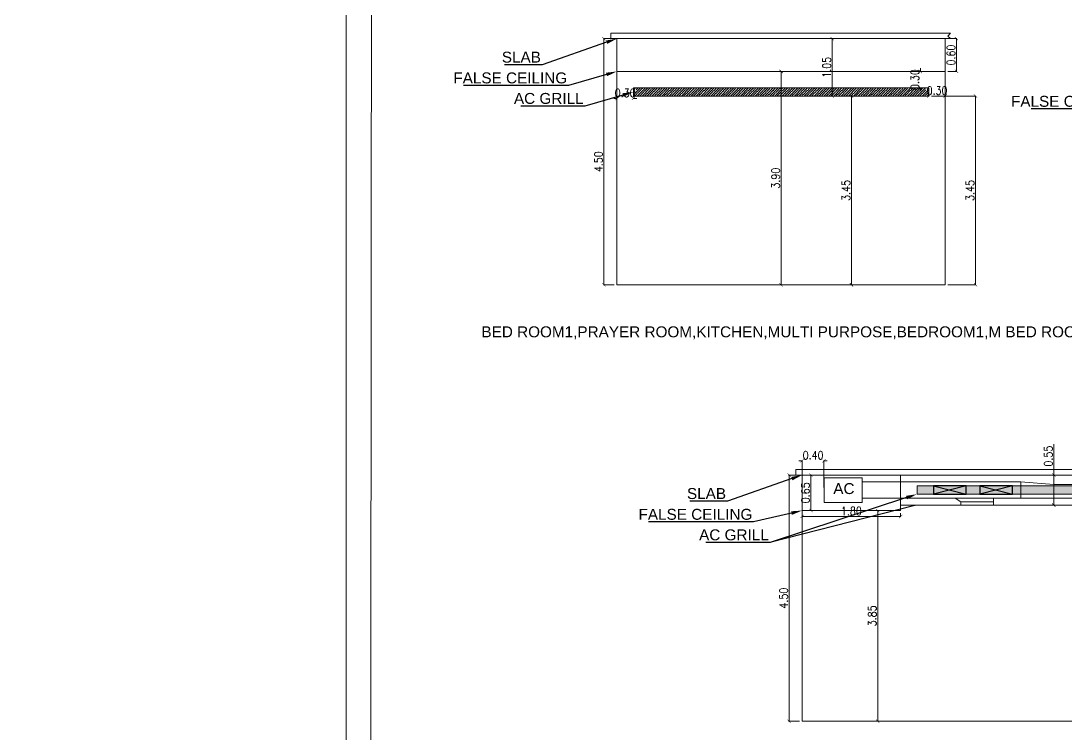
# Model space of a CAD drawing. Header units: centimetres. Extents: x -223085 to -5411, y 68813 to 74618.
# Drawn here: x -214501 to -212590, y 71140 to 72444 of the extents above; entities that cross this region are included whole.
import ezdxf
from ezdxf import colors
from ezdxf.entities.mleader import LeaderData, LeaderLine
from ezdxf.math import Vec2, Vec3

# ---------------------------------------------------------------- set-up
doc = ezdxf.new("R2010")
doc.units = ezdxf.units.CM
doc.header["$PDMODE"] = 34
doc.layers.add('A TEXT FRAME', color=253, linetype='Continuous')
doc.layers.add('CHIPPING', color=2, linetype='Continuous', lineweight=0)
doc.layers.add('TXT BM NME', color=102, linetype='Continuous', lineweight=13)
doc.styles.add('0672-x-Core Bldg A&B-Lvl-Typ$0$ROMANS', font='romans.shx', dxfattribs={"width": 0.85})
doc.styles.get("Standard").update_dxf_attribs({"font": 'arial.ttf'})
doc.dimstyles.new('A-AHAMED', dxfattribs={"dimscale": 50, "dimtxt": 0.3, "dimasz": 0.12, "dimexe": 0.015, "dimexo": 0.1, "dimgap": 0.05, "dimtad": 3, "dimlfac": 0.01, "dimrnd": 0.005, "dimzin": 1, "dimdsep": 46, "dimtxsty": '0672-x-Core Bldg A&B-Lvl-Typ$0$ROMANS', "dimblk": 'ARCHTICK', "dimcen": 0.5, "dimclrd": 8, "dimclre": 8, "dimclrt": 3, "dimadec": 0, "dimazin": 0, "dimtfac": 0.72, "dimtix": 1, "dimtofl": 0, "dimtmove": 1, "dimatfit": 3, "dimldrblk": 'DOTBLANK', "dimfxl": 1, "dimfxlon": 1, "dimtolj": 1, "dimtzin": 15, "dimlwd": 5, "dimlwe": 5, "dimarcsym": 0})

# ---------------------------------------------------------------- blocks, each defined once
blk = doc.blocks.new('_ArchTick')
at = {"color": 0, "linetype": 'ByBlock', "const_width": 0.15}
blk.add_lwpolyline([(-0.5, -0.5), (0.5, 0.5)], dxfattribs=at)
blk = doc.blocks.new('*D13')
at = {"layer": 'A TEXT FRAME', "color": 8, "linetype": 'ByBlock', "lineweight": 5, "transparency": 16777216}
for p, q in [((-5415.9, 71697.7), (-5429.1, 71697.7)), ((-5428.3, 71697.7), (-5428.3, 71522.3)), ((-5478.3, 71522.3), (-5427.6, 71522.3))]:
    blk.add_line(p, q, dxfattribs=at)
at = {"layer": 'Defpoints', "color": 0, "linetype": 'ByBlock', "transparency": 16777216}
for p in [(-5410.9, 71697.7), (-215115.2, 71522.3), (-5428.3, 71522.3)]:
    blk.add_point(p, dxfattribs=at)
at = {"layer": 'A TEXT FRAME', "color": 8, "linetype": 'ByBlock', "lineweight": 5, "transparency": 16777216, "xscale": 6, "yscale": 6, "zscale": 6}
for p, rotation in [((-5428.3, 71697.7), 90), ((-5428.3, 71522.3), 270)]:
    blk.add_blockref('_ArchTick', p, dxfattribs=dict(at, rotation=rotation))
at = {"layer": 'A TEXT FRAME', "color": 3, "linetype": 'ByBlock', "transparency": 16777216, "insert": (-5438.3, 71610), "char_height": 15, "attachment_point": 5, "rotation": 90, "style": '0672-x-Core Bldg A&B-Lvl-Typ$0$ROMANS'}
blk.add_mtext('\\A1;1.76', dxfattribs=at)
blk = doc.blocks.new('_DotBlank')
at = {"color": 0, "linetype": 'ByBlock', "lineweight": -2}
blk.add_line((-0.5, 0), (-1, 0), dxfattribs=at)
blk.add_circle((0, 0), 0.5, dxfattribs=at)
blk = doc.blocks.new('*D51')
at = {"layer": 'Defpoints', "color": 0, "linetype": 'ByBlock', "transparency": 16777216}
for p in [(-213096.7, 71613.8), (-213072.9, 71613.8), (-213072.9, 71163.8)]:
    blk.add_point(p, dxfattribs=at)
at = {"layer": 'TXT BM NME', "color": 8, "linetype": 'ByBlock', "lineweight": 5, "transparency": 16777216}
for p, q in [((-213077.9, 71613.8), (-213097.5, 71613.8)), ((-213096.7, 71163.8), (-213096.7, 71613.8)), ((-213077.9, 71163.8), (-213097.5, 71163.8))]:
    blk.add_line(p, q, dxfattribs=at)
at = {"layer": 'TXT BM NME', "color": 8, "linetype": 'ByBlock', "lineweight": 5, "transparency": 16777216, "xscale": 6, "yscale": 6, "zscale": 6}
for p, rotation in [((-213096.7, 71613.8), 90), ((-213096.7, 71163.8), 270)]:
    blk.add_blockref('_ArchTick', p, dxfattribs=dict(at, rotation=rotation))
at = {"layer": 'TXT BM NME', "color": 3, "linetype": 'ByBlock', "transparency": 16777216, "insert": (-213106.7, 71388.8), "char_height": 15, "attachment_point": 5, "rotation": 90, "style": '0672-x-Core Bldg A&B-Lvl-Typ$0$ROMANS'}
blk.add_mtext('\\A1;4.50', dxfattribs=at)
blk = doc.blocks.new('*D52')
at = {"layer": 'Defpoints', "color": 0, "linetype": 'ByBlock', "transparency": 16777216}
for p in [(-213072.9, 71613.8), (-213072.9, 71548.8), (-213056.7, 71548.8)]:
    blk.add_point(p, dxfattribs=at)
at = {"layer": 'TXT BM NME', "color": 8, "linetype": 'ByBlock', "lineweight": 5, "transparency": 16777216}
for p, q in [((-213067.9, 71613.8), (-213056, 71613.8)), ((-213056.7, 71613.8), (-213056.7, 71548.8)), ((-213067.9, 71548.8), (-213056, 71548.8))]:
    blk.add_line(p, q, dxfattribs=at)
at = {"layer": 'TXT BM NME', "color": 8, "linetype": 'ByBlock', "lineweight": 5, "transparency": 16777216, "xscale": 6, "yscale": 6, "zscale": 6}
for p, rotation in [((-213056.7, 71613.8), 90), ((-213056.7, 71548.8), 270)]:
    blk.add_blockref('_ArchTick', p, dxfattribs=dict(at, rotation=rotation))
at = {"layer": 'TXT BM NME', "color": 3, "linetype": 'ByBlock', "transparency": 16777216, "insert": (-213066.7, 71581.3), "char_height": 15, "attachment_point": 5, "rotation": 90, "style": '0672-x-Core Bldg A&B-Lvl-Typ$0$ROMANS'}
blk.add_mtext('\\A1;0.65', dxfattribs=at)
blk = doc.blocks.new('*D55')
at = {"layer": 'Defpoints', "color": 0, "linetype": 'ByBlock', "transparency": 16777216}
for p in [(-213072.9, 71639.9), (-213072.9, 71586.3), (-213032.9, 71586.3)]:
    blk.add_point(p, dxfattribs=at)
at = {"layer": 'TXT BM NME', "color": 8, "linetype": 'ByBlock', "lineweight": 5, "transparency": 16777216}
for p, q in [((-213072.9, 71639.9), (-213078.9, 71639.9)), ((-213072.9, 71591.3), (-213072.9, 71640.6)), ((-213032.9, 71591.3), (-213032.9, 71640.6)), ((-213032.9, 71639.9), (-213026.9, 71639.9))]:
    blk.add_line(p, q, dxfattribs=at)
at = {"layer": 'TXT BM NME', "color": 8, "linetype": 'ByBlock', "lineweight": 5, "transparency": 16777216, "xscale": 6, "yscale": 6, "zscale": 6}
blk.add_blockref('_ArchTick', (-213072.9, 71639.9), dxfattribs=at)
at = {"layer": 'TXT BM NME', "color": 8, "linetype": 'ByBlock', "lineweight": 5, "transparency": 16777216, "xscale": 6, "yscale": 6, "zscale": 6, "rotation": 180}
blk.add_blockref('_ArchTick', (-213032.9, 71639.9), dxfattribs=at)
at = {"layer": 'TXT BM NME', "color": 3, "linetype": 'ByBlock', "transparency": 16777216, "insert": (-213052.9, 71649.9), "char_height": 15, "attachment_point": 5, "style": '0672-x-Core Bldg A&B-Lvl-Typ$0$ROMANS'}
blk.add_mtext('\\A1;0.40', dxfattribs=at)
blk = doc.blocks.new('*D56')
at = {"layer": 'Defpoints', "color": 0, "linetype": 'ByBlock', "transparency": 16777216}
for p in [(-213072.9, 71548.8), (-212892.9, 71548.8), (-213072.9, 71538)]:
    blk.add_point(p, dxfattribs=at)
at = {"layer": 'TXT BM NME', "color": 8, "linetype": 'ByBlock', "lineweight": 5, "transparency": 16777216}
for p, q in [((-213072.9, 71543.8), (-213072.9, 71537.3)), ((-212892.9, 71538), (-213072.9, 71538)), ((-212892.9, 71543.8), (-212892.9, 71537.3))]:
    blk.add_line(p, q, dxfattribs=at)
at = {"layer": 'TXT BM NME', "color": 8, "linetype": 'ByBlock', "lineweight": 5, "transparency": 16777216, "xscale": 6, "yscale": 6, "zscale": 6, "rotation": 180}
blk.add_blockref('_ArchTick', (-213072.9, 71538), dxfattribs=at)
at = {"layer": 'TXT BM NME', "color": 8, "linetype": 'ByBlock', "lineweight": 5, "transparency": 16777216, "xscale": 6, "yscale": 6, "zscale": 6}
blk.add_blockref('_ArchTick', (-212892.9, 71538), dxfattribs=at)
at = {"layer": 'TXT BM NME', "color": 3, "linetype": 'ByBlock', "transparency": 16777216, "insert": (-212982.9, 71548), "char_height": 15, "attachment_point": 5, "style": '0672-x-Core Bldg A&B-Lvl-Typ$0$ROMANS'}
blk.add_mtext('\\A1;1.80', dxfattribs=at)
blk = doc.blocks.new('*D58')
at = {"layer": 'Defpoints', "color": 0, "linetype": 'ByBlock', "transparency": 16777216}
for p in [(-212892.9, 71613.8), (-212612.9, 71613.8), (-212892.9, 71558.8)]:
    blk.add_point(p, dxfattribs=at)
at = {"layer": 'TXT BM NME', "color": 8, "linetype": 'ByBlock', "lineweight": 5, "transparency": 16777216}
for p, q in [((-212612.9, 71670.3), (-212612.9, 71613.8)), ((-212887.9, 71613.8), (-212612.1, 71613.8)), ((-212612.9, 71558.8), (-212612.9, 71613.8)), ((-212887.9, 71558.8), (-212612.1, 71558.8))]:
    blk.add_line(p, q, dxfattribs=at)
at = {"layer": 'TXT BM NME', "color": 8, "linetype": 'ByBlock', "lineweight": 5, "transparency": 16777216, "xscale": 6, "yscale": 6, "zscale": 6}
for p, rotation in [((-212612.9, 71613.8), 90), ((-212612.9, 71558.8), 270)]:
    blk.add_blockref('_ArchTick', p, dxfattribs=dict(at, rotation=rotation))
at = {"layer": 'TXT BM NME', "color": 3, "linetype": 'ByBlock', "transparency": 16777216, "insert": (-212622.9, 71648.4), "char_height": 15, "attachment_point": 5, "rotation": 90, "style": '0672-x-Core Bldg A&B-Lvl-Typ$0$ROMANS'}
blk.add_mtext('\\A1;0.55', dxfattribs=at)
blk = doc.blocks.new('*D59')
at = {"layer": 'Defpoints', "color": 0, "linetype": 'ByBlock', "transparency": 16777216}
for p in [(-212892.9, 71548.8), (-212934.7, 71163.8), (-212892.9, 71163.8)]:
    blk.add_point(p, dxfattribs=at)
at = {"layer": 'TXT BM NME', "color": 8, "linetype": 'ByBlock', "lineweight": 5, "transparency": 16777216}
for p, q in [((-212897.9, 71548.8), (-212935.4, 71548.8)), ((-212934.7, 71548.8), (-212934.7, 71163.8)), ((-212897.9, 71163.8), (-212935.4, 71163.8))]:
    blk.add_line(p, q, dxfattribs=at)
at = {"layer": 'TXT BM NME', "color": 8, "linetype": 'ByBlock', "lineweight": 5, "transparency": 16777216, "xscale": 6, "yscale": 6, "zscale": 6}
for p, rotation in [((-212934.7, 71548.8), 90), ((-212934.7, 71163.8), 270)]:
    blk.add_blockref('_ArchTick', p, dxfattribs=dict(at, rotation=rotation))
at = {"layer": 'TXT BM NME', "color": 3, "linetype": 'ByBlock', "transparency": 16777216, "insert": (-212944.7, 71356.3), "char_height": 15, "attachment_point": 5, "rotation": 90, "style": '0672-x-Core Bldg A&B-Lvl-Typ$0$ROMANS'}
blk.add_mtext('\\A1;3.85', dxfattribs=at)
blk = doc.blocks.new('*D76')
at = {"layer": 'Defpoints', "color": 0, "linetype": 'ByBlock', "transparency": 16777216}
for p in [(-213435.2, 72411.5), (-213411.3, 72411.5), (-213411.3, 71961.5)]:
    blk.add_point(p, dxfattribs=at)
at = {"layer": 'TXT BM NME', "color": 8, "linetype": 'ByBlock', "lineweight": 5, "transparency": 16777216}
for p, q in [((-213416.3, 72411.5), (-213435.9, 72411.5)), ((-213435.2, 71961.5), (-213435.2, 72411.5)), ((-213416.3, 71961.5), (-213435.9, 71961.5))]:
    blk.add_line(p, q, dxfattribs=at)
at = {"layer": 'TXT BM NME', "color": 8, "linetype": 'ByBlock', "lineweight": 5, "transparency": 16777216, "xscale": 6, "yscale": 6, "zscale": 6}
for p, rotation in [((-213435.2, 72411.5), 90), ((-213435.2, 71961.5), 270)]:
    blk.add_blockref('_ArchTick', p, dxfattribs=dict(at, rotation=rotation))
at = {"layer": 'TXT BM NME', "color": 3, "linetype": 'ByBlock', "transparency": 16777216, "insert": (-213445.2, 72186.5), "char_height": 15, "attachment_point": 5, "rotation": 90, "style": '0672-x-Core Bldg A&B-Lvl-Typ$0$ROMANS'}
blk.add_mtext('\\A1;4.50', dxfattribs=at)
blk = doc.blocks.new('*D77')
at = {"layer": 'Defpoints', "color": 0, "linetype": 'ByBlock', "transparency": 16777216}
for p in [(-213111.3, 72351.5), (-213111.3, 71961.5), (-213111.3, 71961.5)]:
    blk.add_point(p, dxfattribs=at)
at = {"layer": 'TXT BM NME', "color": 8, "linetype": 'ByBlock', "lineweight": 5, "transparency": 16777216}
for p, q in [((-213111.3, 72351.5), (-213112.1, 72351.5)), ((-213111.3, 72351.5), (-213111.3, 71961.5)), ((-213111.3, 71961.5), (-213112.1, 71961.5))]:
    blk.add_line(p, q, dxfattribs=at)
at = {"layer": 'TXT BM NME', "color": 8, "linetype": 'ByBlock', "lineweight": 5, "transparency": 16777216, "xscale": 6, "yscale": 6, "zscale": 6}
for p, rotation in [((-213111.3, 72351.5), 90), ((-213111.3, 71961.5), 270)]:
    blk.add_blockref('_ArchTick', p, dxfattribs=dict(at, rotation=rotation))
at = {"layer": 'TXT BM NME', "color": 3, "linetype": 'ByBlock', "transparency": 16777216, "insert": (-213121.3, 72156.5), "char_height": 15, "attachment_point": 5, "rotation": 90, "style": '0672-x-Core Bldg A&B-Lvl-Typ$0$ROMANS'}
blk.add_mtext('\\A1;3.90', dxfattribs=at)
blk = doc.blocks.new('*D70')
at = {"layer": 'Defpoints', "color": 0, "linetype": 'ByBlock', "transparency": 16777216}
for p in [(-212841.3, 72306.5), (-212811.3, 71961.5), (-212755.9, 71961.5)]:
    blk.add_point(p, dxfattribs=at)
at = {"layer": 'TXT BM NME', "color": 8, "linetype": 'ByBlock', "lineweight": 5, "transparency": 16777216}
for p, q in [((-212836.3, 72306.5), (-212755.1, 72306.5)), ((-212755.9, 72306.5), (-212755.9, 71961.5)), ((-212806.3, 71961.5), (-212755.1, 71961.5))]:
    blk.add_line(p, q, dxfattribs=at)
at = {"layer": 'TXT BM NME', "color": 8, "linetype": 'ByBlock', "lineweight": 5, "transparency": 16777216, "xscale": 6, "yscale": 6, "zscale": 6}
for p, rotation in [((-212755.9, 72306.5), 90), ((-212755.9, 71961.5), 270)]:
    blk.add_blockref('_ArchTick', p, dxfattribs=dict(at, rotation=rotation))
at = {"layer": 'TXT BM NME', "color": 3, "linetype": 'ByBlock', "transparency": 16777216, "insert": (-212765.9, 72134), "char_height": 15, "attachment_point": 5, "rotation": 90, "style": '0672-x-Core Bldg A&B-Lvl-Typ$0$ROMANS'}
blk.add_mtext('\\A1;3.45', dxfattribs=at)
blk = doc.blocks.new('*D78')
at = {"layer": 'Defpoints', "color": 0, "linetype": 'ByBlock', "transparency": 16777216}
for p in [(-212841.3, 72314), (-212811.3, 72314), (-212811.3, 72306.5)]:
    blk.add_point(p, dxfattribs=at)
at = {"layer": 'TXT BM NME', "color": 8, "linetype": 'ByBlock', "lineweight": 5, "transparency": 16777216}
for p, q in [((-212841.3, 72306.5), (-212847.3, 72306.5)), ((-212841.3, 72309), (-212841.3, 72305.7)), ((-212811.3, 72309), (-212811.3, 72305.7)), ((-212811.3, 72306.5), (-212805.3, 72306.5))]:
    blk.add_line(p, q, dxfattribs=at)
at = {"layer": 'TXT BM NME', "color": 8, "linetype": 'ByBlock', "lineweight": 5, "transparency": 16777216, "xscale": 6, "yscale": 6, "zscale": 6}
blk.add_blockref('_ArchTick', (-212841.3, 72306.5), dxfattribs=at)
at = {"layer": 'TXT BM NME', "color": 8, "linetype": 'ByBlock', "lineweight": 5, "transparency": 16777216, "xscale": 6, "yscale": 6, "zscale": 6, "rotation": 180}
blk.add_blockref('_ArchTick', (-212811.3, 72306.5), dxfattribs=at)
at = {"layer": 'TXT BM NME', "color": 3, "linetype": 'ByBlock', "transparency": 16777216, "insert": (-212826.3, 72316.5), "char_height": 15, "attachment_point": 5, "style": '0672-x-Core Bldg A&B-Lvl-Typ$0$ROMANS'}
blk.add_mtext('\\A1;0.30', dxfattribs=at)
blk = doc.blocks.new('*D79')
at = {"layer": 'Defpoints', "color": 0, "linetype": 'ByBlock', "transparency": 16777216}
for p in [(-213411.3, 72306.5), (-213411.3, 72302.2), (-213381.3, 72306.5)]:
    blk.add_point(p, dxfattribs=at)
at = {"layer": 'TXT BM NME', "color": 8, "linetype": 'ByBlock', "lineweight": 5, "transparency": 16777216}
for p, q in [((-213411.3, 72302.2), (-213417.3, 72302.2)), ((-213411.3, 72302.2), (-213411.3, 72301.5)), ((-213381.3, 72302.2), (-213381.3, 72301.5)), ((-213381.3, 72302.2), (-213375.3, 72302.2))]:
    blk.add_line(p, q, dxfattribs=at)
at = {"layer": 'TXT BM NME', "color": 8, "linetype": 'ByBlock', "lineweight": 5, "transparency": 16777216, "xscale": 6, "yscale": 6, "zscale": 6}
blk.add_blockref('_ArchTick', (-213411.3, 72302.2), dxfattribs=at)
at = {"layer": 'TXT BM NME', "color": 8, "linetype": 'ByBlock', "lineweight": 5, "transparency": 16777216, "xscale": 6, "yscale": 6, "zscale": 6, "rotation": 180}
blk.add_blockref('_ArchTick', (-213381.3, 72302.2), dxfattribs=at)
at = {"layer": 'TXT BM NME', "color": 3, "linetype": 'ByBlock', "transparency": 16777216, "insert": (-213396.3, 72312.2), "char_height": 15, "attachment_point": 5, "style": '0672-x-Core Bldg A&B-Lvl-Typ$0$ROMANS'}
blk.add_mtext('\\A1;0.30', dxfattribs=at)
blk = doc.blocks.new('*D73')
at = {"layer": 'Defpoints', "color": 0, "linetype": 'ByBlock', "transparency": 16777216}
for p in [(-212811.3, 72411.5), (-212790.8, 72411.5), (-212811.3, 72351.5)]:
    blk.add_point(p, dxfattribs=at)
at = {"layer": 'TXT BM NME', "color": 8, "linetype": 'ByBlock', "lineweight": 5, "transparency": 16777216}
for p, q in [((-212806.3, 72411.5), (-212790.1, 72411.5)), ((-212790.8, 72351.5), (-212790.8, 72411.5)), ((-212806.3, 72351.5), (-212790.1, 72351.5))]:
    blk.add_line(p, q, dxfattribs=at)
at = {"layer": 'TXT BM NME', "color": 8, "linetype": 'ByBlock', "lineweight": 5, "transparency": 16777216, "xscale": 6, "yscale": 6, "zscale": 6}
for p, rotation in [((-212790.8, 72411.5), 90), ((-212790.8, 72351.5), 270)]:
    blk.add_blockref('_ArchTick', p, dxfattribs=dict(at, rotation=rotation))
at = {"layer": 'TXT BM NME', "color": 3, "linetype": 'ByBlock', "transparency": 16777216, "insert": (-212800.8, 72381.5), "char_height": 15, "attachment_point": 5, "rotation": 90, "style": '0672-x-Core Bldg A&B-Lvl-Typ$0$ROMANS'}
blk.add_mtext('\\A1;0.60', dxfattribs=at)
blk = doc.blocks.new('*D80')
at = {"layer": 'Defpoints', "color": 0, "linetype": 'ByBlock', "transparency": 16777216}
for p in [(-212856.7, 72351.5), (-212845.8, 72351.5), (-212845.8, 72321.5)]:
    blk.add_point(p, dxfattribs=at)
at = {"layer": 'TXT BM NME', "color": 8, "linetype": 'ByBlock', "lineweight": 5, "transparency": 16777216}
for p, q in [((-212850.8, 72351.5), (-212857.5, 72351.5)), ((-212856.7, 72351.5), (-212856.7, 72357.5)), ((-212850.8, 72321.5), (-212857.5, 72321.5)), ((-212856.7, 72321.5), (-212856.7, 72315.5))]:
    blk.add_line(p, q, dxfattribs=at)
at = {"layer": 'TXT BM NME', "color": 8, "linetype": 'ByBlock', "lineweight": 5, "transparency": 16777216, "xscale": 6, "yscale": 6, "zscale": 6}
for p, rotation in [((-212856.7, 72351.5), 270), ((-212856.7, 72321.5), 90)]:
    blk.add_blockref('_ArchTick', p, dxfattribs=dict(at, rotation=rotation))
at = {"layer": 'TXT BM NME', "color": 3, "linetype": 'ByBlock', "transparency": 16777216, "insert": (-212866.7, 72336.5), "char_height": 15, "attachment_point": 5, "rotation": 90, "style": '0672-x-Core Bldg A&B-Lvl-Typ$0$ROMANS'}
blk.add_mtext('\\A1;0.30', dxfattribs=at)
blk = doc.blocks.new('*D131')
at = {"layer": 'CHIPPING', "color": 8, "linetype": 'ByBlock', "lineweight": 5, "transparency": 16777216}
for p, q in [((-213001.6, 72306.5), (-212981.9, 72306.5)), ((-212982.7, 72306.5), (-212982.7, 71961.5)), ((-213001.6, 71961.5), (-212981.9, 71961.5))]:
    blk.add_line(p, q, dxfattribs=at)
at = {"layer": 'Defpoints', "color": 0, "linetype": 'ByBlock', "transparency": 16777216}
for p in [(-213006.6, 72306.5), (-213006.6, 71961.5), (-212982.7, 71961.5)]:
    blk.add_point(p, dxfattribs=at)
at = {"layer": 'CHIPPING', "color": 8, "linetype": 'ByBlock', "lineweight": 5, "transparency": 16777216, "xscale": 6, "yscale": 6, "zscale": 6}
for p, rotation in [((-212982.7, 72306.5), 90), ((-212982.7, 71961.5), 270)]:
    blk.add_blockref('_ArchTick', p, dxfattribs=dict(at, rotation=rotation))
at = {"layer": 'CHIPPING', "color": 3, "linetype": 'ByBlock', "transparency": 16777216, "insert": (-212992.7, 72134), "char_height": 15, "attachment_point": 5, "rotation": 90, "style": '0672-x-Core Bldg A&B-Lvl-Typ$0$ROMANS'}
blk.add_mtext('\\A1;3.45', dxfattribs=at)
blk = doc.blocks.new('*D132')
at = {"layer": 'CHIPPING', "color": 8, "linetype": 'ByBlock', "lineweight": 5, "transparency": 16777216}
for p, q in [((-213017.9, 72411.5), (-213018.6, 72411.5)), ((-213017.9, 72306.5), (-213017.9, 72411.5)), ((-213017.9, 72306.5), (-213018.6, 72306.5))]:
    blk.add_line(p, q, dxfattribs=at)
at = {"layer": 'Defpoints', "color": 0, "linetype": 'ByBlock', "transparency": 16777216}
for p in [(-213017.9, 72411.5), (-213014.3, 72411.5), (-213014.3, 72306.5)]:
    blk.add_point(p, dxfattribs=at)
at = {"layer": 'CHIPPING', "color": 8, "linetype": 'ByBlock', "lineweight": 5, "transparency": 16777216, "xscale": 6, "yscale": 6, "zscale": 6}
for p, rotation in [((-213017.9, 72411.5), 90), ((-213017.9, 72306.5), 270)]:
    blk.add_blockref('_ArchTick', p, dxfattribs=dict(at, rotation=rotation))
at = {"layer": 'CHIPPING', "color": 3, "linetype": 'ByBlock', "transparency": 16777216, "insert": (-213027.9, 72359), "char_height": 15, "attachment_point": 5, "rotation": 90, "style": '0672-x-Core Bldg A&B-Lvl-Typ$0$ROMANS'}
blk.add_mtext('\\A1;1.05', dxfattribs=at)

msp = doc.modelspace()

# ---------------------------------------------------------------- hatches: boundary and pattern name
at = {"layer": 'TXT BM NME', "linetype": 'ByBlock'}
h = msp.add_hatch(dxfattribs=at)
h.set_pattern_fill('ANSI35', color=2)
h.set_pattern_definition([(45, (11424.138, -958.643), (-4.49012806, 4.49012806), []), (45, (11428.6284, -958.643), (-4.49012806, 4.49012806), [7.9375, -1.5875, 0, -1.5875])])
h.paths.add_polyline_path([(-212841.325, 72306.497), (-212841.325, 72321.497), (-213381.325, 72321.497), (-213381.325, 72306.497)])
h = msp.add_hatch(dxfattribs=at)
h.set_pattern_fill('ANSI35', color=2)
h.set_pattern_definition([(45, (11942.5986, -1686.319), (-4.49012806, 4.49012806), []), (45, (11947.089, -1686.319), (-4.49012806, 4.49012806), [7.9375, -1.5875, 0, -1.5875])])
h.paths.add_polyline_path([(-212002.864, 71578.821), (-212002.864, 71593.821), (-212862.864, 71593.821), (-212862.864, 71578.821)])

# ---------------------------------------------------------------- linework, layer by layer
at = {"layer": 'A TEXT FRAME', "color": 3, "linetype": 'ByBlock'}
for points in [[(-212832.864, 71593.821), (-212832.864, 71578.821), (-212772.864, 71578.821), (-212772.864, 71593.821), (-212832.864, 71593.821), (-212772.864, 71578.821), (-212772.864, 71593.821), (-212832.864, 71578.821)], [(-212748.204, 71593.821), (-212748.204, 71578.821), (-212688.204, 71578.821), (-212688.204, 71593.821), (-212748.204, 71593.821), (-212688.204, 71578.821), (-212688.204, 71593.821), (-212748.204, 71578.821)]]:
    msp.add_lwpolyline(points, dxfattribs=at)
at = {"layer": 'TXT BM NME', "color": 0, "linetype": 'ByBlock'}
msp.add_line((-212801.597, 72411.497), (-212801.597, 72411.497), dxfattribs=at)
msp.add_line((-212801.597, 72411.497), (-212801.597, 72411.497), dxfattribs=at)
for points in [[(-213906.608, 73374.989), (-211102.2, 73374.989), (-211102.2, 69040.344), (-213906.608, 69040.344)], [(-213859.619, 73341.768), (-211124.65, 73341.768), (-211124.65, 69082.224), (-213863.101, 69082.224)]]:
    msp.add_lwpolyline(points, close=True, dxfattribs=at)
for points in [[(-212801.597, 72421.497), (-213422.547, 72421.497), (-213422.547, 72411.497), (-213411.325, 72411.497)], [(-213411.325, 72411.497), (-212811.325, 72411.497), (-212811.325, 71961.497), (-213411.325, 71961.497), (-213411.325, 72411.497)], [(-213411.325, 72411.497), (-213411.325, 72351.497), (-212811.325, 72351.497)], [(-212811.325, 72411.497), (-212801.597, 72411.497), (-212801.597, 72411.497)], [(-212801.597, 72411.497), (-212806.342, 72415.765), (-212801.597, 72421.497)], [(-212801.597, 72411.497), (-212801.597, 72411.497), (-212801.597, 72411.497)], [(-211783.137, 71623.821), (-213084.087, 71623.821), (-213084.087, 71613.821), (-213072.864, 71613.821)], [(-213072.864, 71613.821), (-211792.864, 71613.821), (-211792.864, 71163.821), (-213072.864, 71163.821), (-213072.864, 71613.821)], [(-212892.864, 71613.821), (-212892.864, 71548.821)], [(-212892.864, 71548.821), (-213072.864, 71548.821)], [(-212892.864, 71558.821), (-211972.864, 71558.821)]]:
    msp.add_lwpolyline(points, dxfattribs=at)
at = {"layer": 'TXT BM NME', "color": 2, "linetype": 'ByBlock'}
for points in [[(-213381.325, 72321.497), (-213381.325, 72306.497), (-212841.325, 72306.497), (-212841.325, 72321.497), (-213381.325, 72321.497)], [(-212862.864, 71593.821), (-212862.864, 71578.821), (-212002.864, 71578.821), (-212002.864, 71593.821), (-212862.864, 71593.821)]]:
    msp.add_lwpolyline(points, dxfattribs=at)
at = {"layer": 'TXT BM NME', "color": 1, "linetype": 'ByBlock'}
msp.add_lwpolyline([(-213032.864, 71608.821), (-212962.864, 71608.821), (-212962.864, 71563.821), (-213032.864, 71563.821), (-213032.864, 71608.821)], dxfattribs=at)
at = {"layer": 'TXT BM NME', "color": 3, "linetype": 'ByBlock'}
for points in [[(-212962.864, 71586.321), (-212962.864, 71601.321), (-212892.864, 71601.321), (-212892.864, 71571.321), (-212962.864, 71571.321), (-212962.864, 71586.321)], [(-212892.864, 71571.321), (-212672.864, 71571.321), (-212672.864, 71601.321), (-212892.864, 71601.321)], [(-212672.864, 71571.321), (-212612.864, 71571.321), (-212612.864, 71596.321), (-212672.864, 71601.321)], [(-212612.864, 71571.321), (-212437.864, 71571.321), (-212437.864, 71596.321), (-212612.864, 71596.321)], [(-212782.864, 71565.071), (-212782.864, 71565.071), (-212792.864, 71571.321), (-212782.864, 71565.071)], [(-212782.864, 71565.071), (-212782.864, 71558.821), (-212722.864, 71558.821), (-212722.864, 71571.321)], [(-212782.864, 71565.071), (-212722.864, 71565.071)]]:
    msp.add_lwpolyline(points, dxfattribs=at)
at = {"layer": 'TXT BM NME', "color": 2, "linetype": 'ByBlock', "const_width": 2}
msp.add_lwpolyline([(-212862.864, 71558.821), (-212002.864, 71558.821)], dxfattribs=at)

# ---------------------------------------------------------------- texts
at = {"layer": 'A TEXT FRAME', "color": 6, "linetype": 'ByBlock', "insert": (-213659.067, 71885.54), "char_height": 20, "width": 2755.98676, "attachment_point": 1}
msp.add_mtext('BED ROOM1,PRAYER ROOM,KITCHEN,MULTI PURPOSE,BEDROOM1,M BED ROOM,BED ROOM2,M BED ROOM,BED ROOM 2', dxfattribs=at)
at = {"layer": 'TXT BM NME', "color": 1, "linetype": 'ByBlock', "insert": (-213015.905, 71599.018), "char_height": 20, "attachment_point": 1}
msp.add_mtext_dynamic_manual_height_columns('AC', width=26.96598, gutter_width=12.5, heights=[0], dxfattribs=at)

# ---------------------------------------------------------------- dimensions: what is measured, and where the dimension line sits
at = {"layer": 'A TEXT FRAME', "color": 244, "linetype": 'ByBlock', "true_color": 0x991b1e}
dim = msp.add_linear_dim(base=(-5428.301, 71522.259), p1=(-5410.939, 71697.709), p2=(-215115.194, 71522.259), angle=90, dimstyle='A-AHAMED', dxfattribs=at)
dim.commit()
dim.dimension.update_dxf_attribs({"geometry": '*D13', "text_midpoint": (-5438.301, 71609.984)})
at = {"layer": 'CHIPPING', "color": 2, "linetype": 'ByBlock'}
for base, p1, p2, picture, middle in [((-213017.863, 72411.497), (-213014.276, 72306.497), (-213014.276, 72411.497), '*D132', (-213027.863, 72358.997)), ((-212982.698, 71961.497), (-213006.641, 72306.497), (-213006.641, 71961.497), '*D131', (-212992.698, 72133.997))]:
    dim = msp.add_linear_dim(base=base, p1=p1, p2=p2, angle=90, dimstyle='A-AHAMED', override={"dimfxl": 100}, dxfattribs=at)
    dim.commit()
    dim.dimension.update_dxf_attribs({"geometry": picture, "text_midpoint": middle})
at = {"layer": 'TXT BM NME', "color": 0, "linetype": 'ByBlock'}
for base, p1, p2, picture, middle in [((-213435.178, 72411.497), (-213411.325, 71961.497), (-213411.325, 72411.497), '*D76', (-213445.178, 72186.497)), ((-212856.742, 72351.497), (-212845.753, 72321.497), (-212845.753, 72351.497), '*D80', (-212866.742, 72336.497)), ((-213096.717, 71613.821), (-213072.864, 71163.821), (-213072.864, 71613.821), '*D51', (-213106.717, 71388.821)), ((-213056.733, 71548.821), (-213072.864, 71613.821), (-213072.864, 71548.821), '*D52', (-213066.733, 71581.321)), ((-212934.654, 71163.821), (-212892.864, 71548.821), (-212892.864, 71163.821), '*D59', (-212944.654, 71356.321))]:
    dim = msp.add_linear_dim(base=base, p1=p1, p2=p2, angle=90, dimstyle='A-AHAMED', override={"dimfxl": 100}, dxfattribs=at)
    dim.commit()
    dim.dimension.update_dxf_attribs({"geometry": picture, "text_midpoint": middle})
at = {"layer": 'TXT BM NME', "color": 2, "linetype": 'ByBlock'}
for base, p1, p2, picture, middle in [((-212790.845, 72411.497), (-212811.325, 72351.497), (-212811.325, 72411.497), '*D73', (-212800.845, 72381.497)), ((-212755.881, 71961.497), (-212841.325, 72306.497), (-212811.325, 71961.497), '*D70', (-212765.881, 72133.997))]:
    dim = msp.add_linear_dim(base=base, p1=p1, p2=p2, angle=90, dimstyle='A-AHAMED', override={"dimfxl": 100}, dxfattribs=at)
    dim.commit()
    dim.dimension.update_dxf_attribs({"geometry": picture, "text_midpoint": middle})
at = {"layer": 'TXT BM NME', "color": 0, "linetype": 'ByBlock'}
for base, p1, p2, picture, middle in [((-213111.325, 71961.497), (-213111.325, 72351.497), (-213111.325, 71961.497), '*D77', (-213111.325, 72156.497)), ((-212612.864, 71613.821), (-212892.864, 71558.821), (-212892.864, 71613.821), '*D58', (-212622.864, 71648.385))]:
    dim = msp.add_linear_dim(base=base, p1=p1, p2=p2, angle=90, dimstyle='A-AHAMED', override={"dimfxl": 100}, dxfattribs=at)
    dim.commit()
    dim.dimension.update_dxf_attribs({"geometry": picture, "text_midpoint": middle, "dimtype": 160})
at = {"layer": 'TXT BM NME', "color": 2, "linetype": 'ByBlock'}
for base, p1, p2, picture, middle in [((-213411.325, 72302.201), (-213381.325, 72306.497), (-213411.325, 72306.497), '*D79', (-213396.325, 72312.201)), ((-212811.325, 72306.497), (-212841.325, 72313.997), (-212811.325, 72313.997), '*D78', (-212826.325, 72316.497))]:
    dim = msp.add_linear_dim(base=base, p1=p1, p2=p2, dimstyle='A-AHAMED', override={"dimfxl": 100}, dxfattribs=at)
    dim.commit()
    dim.dimension.update_dxf_attribs({"geometry": picture, "text_midpoint": middle})
at = {"layer": 'TXT BM NME', "color": 0, "linetype": 'ByBlock'}
for base, p1, p2, picture, middle in [((-213072.864, 71639.872), (-213032.864, 71586.321), (-213072.864, 71586.321), '*D55', (-213052.864, 71649.872)), ((-213072.864, 71538.02), (-212892.864, 71548.821), (-213072.864, 71548.821), '*D56', (-212982.864, 71548.02))]:
    dim = msp.add_linear_dim(base=base, p1=p1, p2=p2, dimstyle='A-AHAMED', override={"dimfxl": 100}, dxfattribs=at)
    dim.commit()
    dim.dimension.update_dxf_attribs({"geometry": picture, "text_midpoint": middle})

# ---------------------------------------------------------------- leaders
at = {"layer": 'TXT BM NME', "color": 3, "linetype": 'ByBlock'}
ml = msp.add_multileader_mtext('Standard', dxfattribs=at)
ml.set_content('SLAB', color=3)
ml.set_leader_properties()
ml.build(insert=Vec2(0, 0))
ml.multileader.update_dxf_attribs({"text_right_attachment_type": 6, "dogleg_length": 0.36, "arrow_head_size": 20})
ctx = ml.context
ctx.base_point, ctx.char_height, ctx.arrow_head_size, ctx.plane_origin = Vec3(-213621.11, 72377.456), 20, 20, Vec3(-213411.325, 72411.497)
ctx.right_attachment, ctx.text_align_type = 6, 2
notes = []
notes.append((ctx, [(0, (1, 1, 0), (-213548.047, 72363.627), (-1, 0), 0.36, [(0, [(-213411.325, 72411.497)], 0, [])])]))
ctx.mtext.insert, ctx.mtext.alignment, ctx.mtext.flow_direction = Vec3(-213550.407, 72387.627), 3, 5
ml = msp.add_multileader_mtext('Standard', dxfattribs=at)
ml.set_content('FALSE CEILING', color=3)
ml.set_leader_properties()
ml.build(insert=Vec2(0, 0))
ml.multileader.update_dxf_attribs({"text_right_attachment_type": 6, "dogleg_length": 0.36, "arrow_head_size": 20})
ctx = ml.context
ctx.base_point, ctx.char_height, ctx.arrow_head_size, ctx.plane_origin = Vec3(-213708.369, 72339.484), 20, 20, Vec3(-213407.863, 72349.336)
ctx.right_attachment, ctx.text_align_type = 6, 2
notes.append((ctx, [(0, (1, 1, 0), (-213499.984, 72325.654), (-1, 0), 0.36, [(0, [(-213411.325, 72351.497)], 0, [])])]))
ctx.mtext.insert, ctx.mtext.alignment, ctx.mtext.flow_direction = Vec3(-213502.344, 72349.654), 3, 5
ml = msp.add_multileader_mtext('Standard', dxfattribs=at)
ml.set_content('AC GRILL', color=3)
ml.set_leader_properties()
ml.build(insert=Vec2(0, 0))
ml.multileader.update_dxf_attribs({"text_right_attachment_type": 6, "dogleg_length": 0.36, "arrow_head_size": 20})
ctx = ml.context
ctx.base_point, ctx.char_height, ctx.arrow_head_size, ctx.plane_origin = Vec3(-213600.674, 72301.984), 20, 20, Vec3(-213377.863, 72311.836)
ctx.right_attachment, ctx.text_align_type = 6, 2
notes.append((ctx, [(0, (1, 1, 0), (-213469.984, 72288.154), (-1, 0), 0.36, [(0, [(-213381.325, 72313.997)], 0, [])])]))
ctx.mtext.insert, ctx.mtext.alignment, ctx.mtext.flow_direction = Vec3(-213472.344, 72312.154), 3, 5
ml = msp.add_multileader_mtext('Standard', dxfattribs=at)
ml.set_content('FALSE CEILING IN MACHINE ROOM', color=3)
ml.set_leader_properties()
ml.build(insert=Vec2(0, 0))
ml.multileader.update_dxf_attribs({"text_right_attachment_type": 6, "dogleg_length": 0.36, "arrow_head_size": 20})
ctx = ml.context
ctx.base_point, ctx.char_height, ctx.arrow_head_size, ctx.plane_origin = Vec3(-212688.698, 72296.69), 20, 20, Vec3(-212121.576, 72306.543)
ctx.right_attachment, ctx.text_align_type = 6, 2
notes.append((ctx, [(0, (1, 1, 0), (-212213.696, 72282.861), (-1, 0), 0.36, [(0, [(-212125.037, 72308.704)], 0, [])])]))
ctx.mtext.insert, ctx.mtext.alignment, ctx.mtext.flow_direction = Vec3(-212216.056, 72306.861), 3, 5
ml = msp.add_multileader_mtext('Standard', dxfattribs=at)
ml.set_content('SLAB', color=3)
ml.set_leader_properties()
ml.build(insert=Vec2(0, 0))
ml.multileader.update_dxf_attribs({"text_right_attachment_type": 6, "dogleg_length": 0.36, "arrow_head_size": 20})
ctx = ml.context
ctx.base_point, ctx.char_height, ctx.arrow_head_size, ctx.plane_origin = Vec3(-213282.65, 71579.781), 20, 20, Vec3(-213072.864, 71613.821)
ctx.right_attachment, ctx.text_align_type = 6, 2
notes.append((ctx, [(0, (1, 1, 0), (-213209.586, 71565.951), (-1, 0), 0.36, [(0, [(-213072.864, 71613.821)], 0, [])])]))
ctx.mtext.insert, ctx.mtext.alignment, ctx.mtext.flow_direction = Vec3(-213211.946, 71589.951), 3, 5
ml = msp.add_multileader_mtext('Standard', dxfattribs=at)
ml.set_content('AC GRILL', color=3)
ml.set_leader_properties()
ml.build(insert=Vec2(0, 0))
ml.multileader.update_dxf_attribs({"text_right_attachment_type": 6, "dogleg_length": 0.36, "arrow_head_size": 20})
ctx = ml.context
ctx.base_point, ctx.char_height, ctx.arrow_head_size, ctx.plane_origin = Vec3(-213262.214, 71504.308), 20, 20, Vec3(-213039.403, 71514.16)
ctx.right_attachment, ctx.text_align_type = 6, 2
notes.append((ctx, [(0, (1, 1, 0), (-213131.524, 71490.478), (-1, 0), 0.36, [(0, [(-212862.864, 71578.821)], 0, [])])]))
ctx.mtext.insert, ctx.mtext.alignment, ctx.mtext.flow_direction = Vec3(-213133.884, 71514.478), 3, 5
ml = msp.add_multileader_mtext('Standard', dxfattribs=at)
ml.set_content('FALSE CEILING', color=3)
ml.set_leader_properties()
ml.build(insert=Vec2(0, 0))
ml.multileader.update_dxf_attribs({"text_right_attachment_type": 6, "dogleg_length": 0.36, "arrow_head_size": 20})
ctx = ml.context
ctx.base_point, ctx.char_height, ctx.arrow_head_size, ctx.plane_origin = Vec3(-213369.908, 71541.808), 20, 20, Vec3(-213069.403, 71551.66)
ctx.right_attachment, ctx.text_align_type = 6, 2
notes.append((ctx, [(0, (1, 1, 0), (-213161.524, 71527.978), (-1, 0), 0.36, [(0, [(-213072.864, 71548.821)], 0, [])])]))
ctx.mtext.insert, ctx.mtext.alignment, ctx.mtext.flow_direction = Vec3(-213163.884, 71551.978), 3, 5
ml = msp.add_multileader_mtext('Standard', dxfattribs=at)
ml.set_content('', color=3)
ml.set_leader_properties()
ml.build(insert=Vec2(0, 0))
ml.multileader.update_dxf_attribs({"text_right_attachment_type": 6, "dogleg_length": 0.36})
ctx = ml.context
ctx.base_point, ctx.plane_origin = Vec3(-213136.244, 71492.478), Vec3(-212862.864, 71558.821)
ctx.right_attachment, ctx.text_align_type = 6, 2
notes.append((ctx, [(0, (1, 1, 0), (-213131.884, 71490.478), (-1, 0), 0.36, [(0, [(-212862.864, 71558.821)], 0, [])])]))
ctx.mtext.insert, ctx.mtext.alignment, ctx.mtext.flow_direction = Vec3(-213134.244, 71494.478), 3, 5
for ctx, leaders in notes:
    for number, flags, end, landing, length, lines in leaders:
        leader = LeaderData()
        leader.index, (leader.has_last_leader_line, leader.has_dogleg_vector, leader.attachment_direction) = number, flags
        leader.last_leader_point, leader.dogleg_vector, leader.dogleg_length = Vec3(end), Vec3(landing), length
        for number, points, colour, breaks in lines:
            line = LeaderLine()
            line.index, line.vertices, line.color, line.breaks = number, Vec3.list(points), colors.encode_raw_color(colour), breaks
            leader.lines.append(line)
        ctx.leaders.append(leader)

doc.saveas('drawing.dxf')
